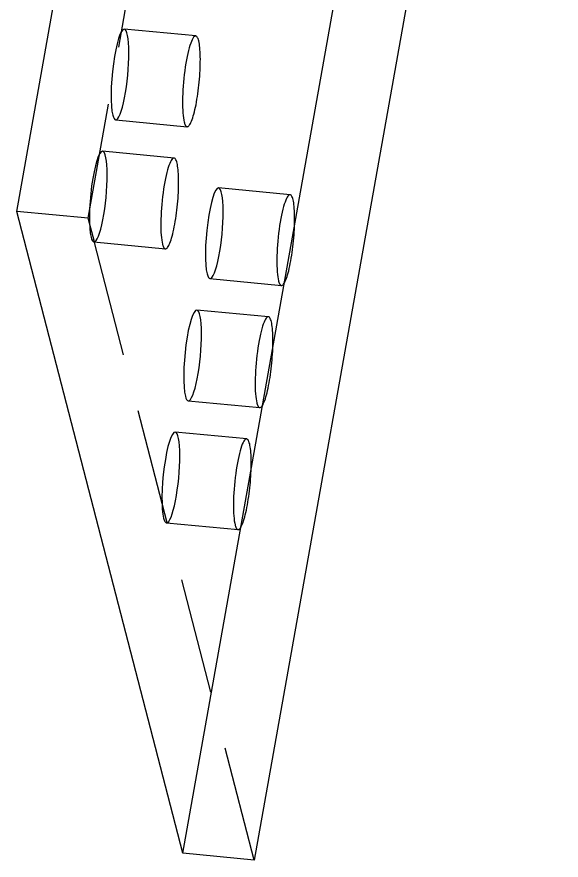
# Model space of a CAD drawing. Header units: millimetres. Extents: x -15 to 73, y -25 to 105.
# Drawn here: x 43.36 to 73.24, y -25.2 to 21.07 of the extents above; entities that cross this region are included whole.
import ezdxf

# ---------------------------------------------------------------- set-up
doc = ezdxf.new("R2010")
doc.units = ezdxf.units.MM
doc.linetypes.add('HIDDEN', pattern=[9.525, 6.35, -3.175])
doc.layers.get('0').update_dxf_attribs({"color": 253, "lineweight": 70, "true_color": 0x8faf8f})
doc.layers.add('Hidden', color=98, linetype='HIDDEN', lineweight=70, true_color=0x054805)

msp = doc.modelspace()

# ---------------------------------------------------------------- linework, layer by layer
at = {"color": 98, "lineweight": -3, "true_color": 0x054805}
for p, q in [((73.243, 69.462), (56.394, -25.195)), ((43.357, 10.397), (46.247, 26.63)), ((52.471, -24.821), (61.054, 23.401)), ((52.471, -24.821), (43.357, 10.397)), ((56.394, -25.195), (52.471, -24.821))]:
    msp.add_line(p, q, dxfattribs=at)
for centre, start_param, end_param in [((49.02, 17.905), 3.141593, 5.841565), ((49.02, 17.905), 0, 3.141593), ((49.02, 17.905), 5.841565, 6.283185), ((47.828, 11.208), 3.141593, 5.841565), ((47.828, 11.208), 0, 3.141593), ((54.2, 9.195), 3.141593, 5.841565), ((54.2, 9.195), 0, 3.141593), ((47.828, 11.208), 5.841565, 6.283185), ((54.2, 9.195), 5.841565, 6.283185), ((53.007, 2.497), 3.141593, 5.841565), ((53.007, 2.497), 0, 3.141593), ((53.007, 2.497), 5.841565, 6.283185), ((51.815, -4.2), 3.141593, 5.841565), ((51.815, -4.2), 0, 3.141593), ((51.815, -4.2), 5.841565, 6.283185)]:
    msp.add_ellipse(centre, major_axis=(-0.238, -2.489), ratio=0.171706, start_param=start_param, end_param=end_param, dxfattribs=at)
at = {"layer": 'Hidden', "lineweight": -3}
for p, q in [((47.28, 10.022), (50.17, 26.256)), ((53.18, 20.019), (49.258, 20.394)), ((48.783, 15.416), (52.705, 15.042)), ((51.988, 13.322), (48.065, 13.696)), ((58.36, 11.309), (54.437, 11.684)), ((47.28, 10.022), (43.357, 10.397)), ((47.617, 8.721), (47.28, 10.022)), ((47.59, 8.719), (51.513, 8.344)), ((47.618, 8.716), (47.617, 8.721)), ((51.604, -6.687), (47.618, 8.716)), ((53.962, 6.706), (57.885, 6.332)), ((57.168, 4.612), (53.245, 4.986)), ((52.77, 0.009), (56.693, -0.366)), ((55.976, -2.086), (52.053, -1.711)), ((51.578, -6.689), (55.5, -7.063)), ((51.605, -6.691), (51.604, -6.687)), ((56.394, -25.195), (51.605, -6.691))]:
    msp.add_line(p, q, dxfattribs=at)
for centre, start_param, end_param in [((52.943, 17.531), 3.141593, 5.841565), ((52.943, 17.531), 0, 3.141593), ((52.943, 17.531), 5.841565, 6.283185), ((51.751, 10.833), 3.141593, 5.841565), ((51.751, 10.833), 0, 3.141593), ((58.122, 8.82), 3.141593, 5.841565), ((58.122, 8.82), 0, 3.141593), ((51.751, 10.833), 5.841565, 6.283185), ((58.122, 8.82), 5.841565, 6.283185), ((56.93, 2.123), 3.141593, 5.841565), ((56.93, 2.123), 0, 3.141593), ((56.93, 2.123), 5.841565, 6.283185), ((55.738, -4.575), 3.141593, 5.841565), ((55.738, -4.575), 0, 3.141593), ((55.738, -4.575), 5.841565, 6.283185)]:
    msp.add_ellipse(centre, major_axis=(-0.238, -2.489), ratio=0.171706, start_param=start_param, end_param=end_param, dxfattribs=at)

doc.saveas('drawing.dxf')
